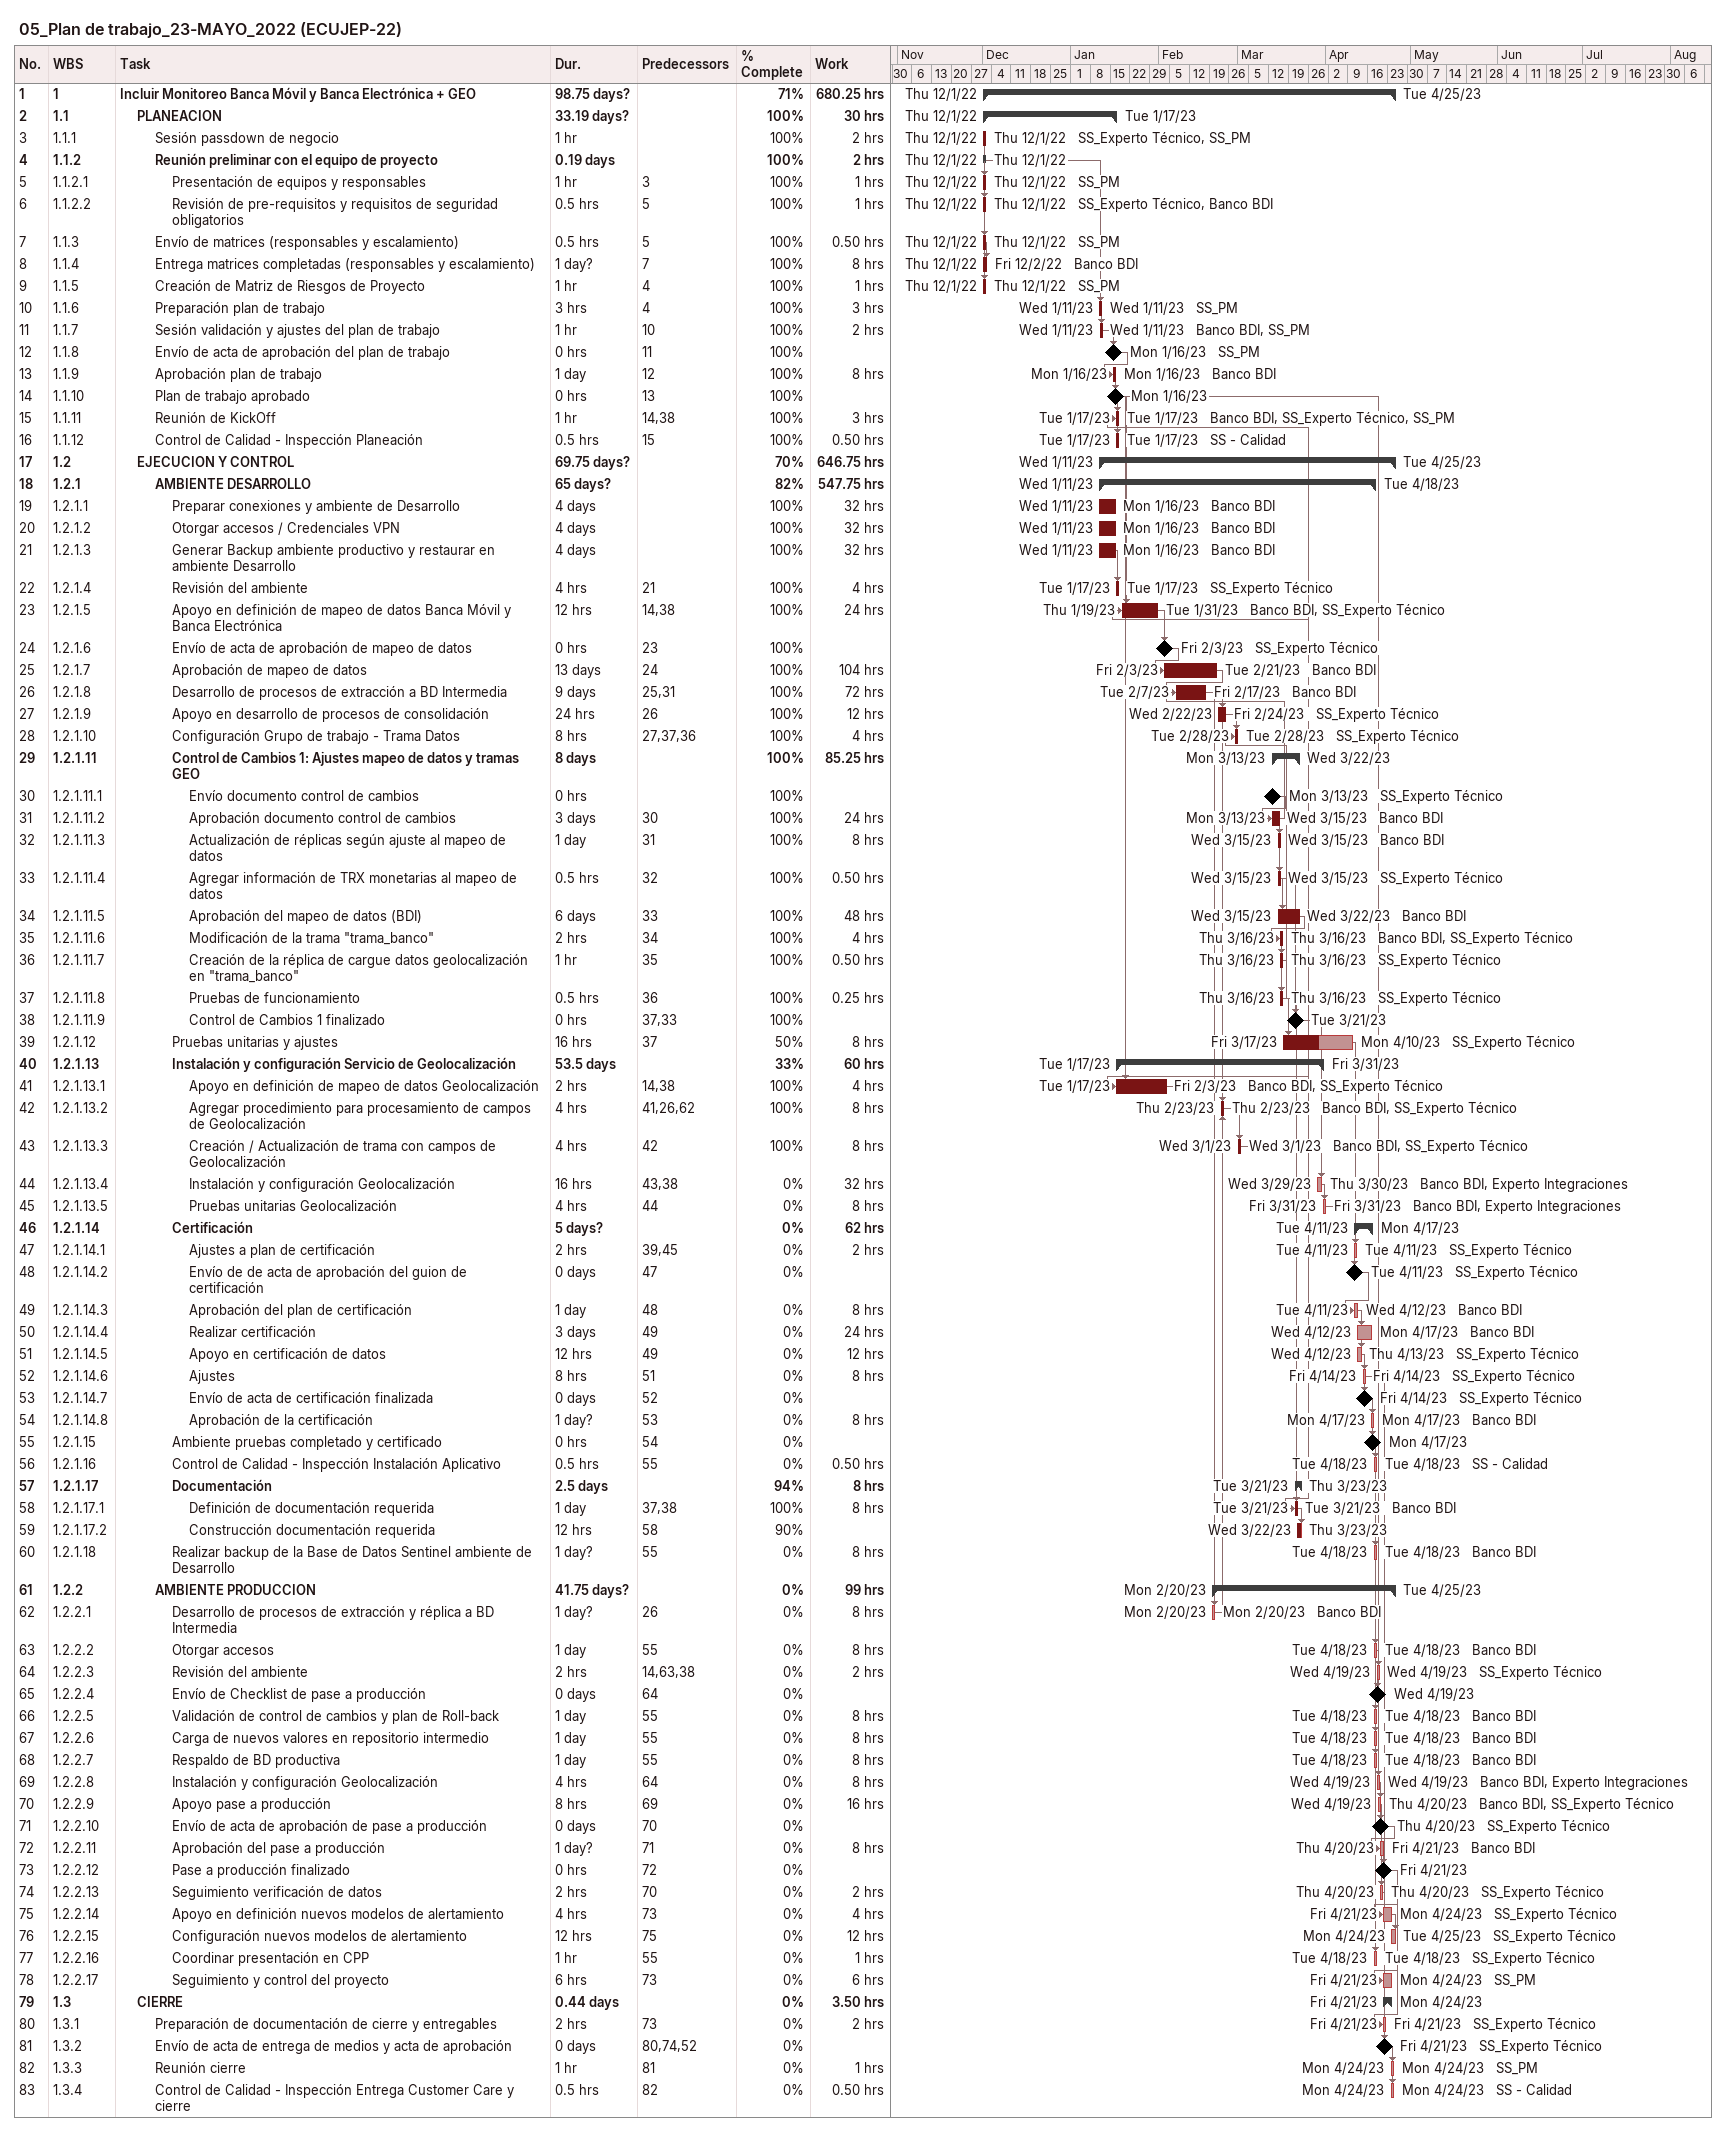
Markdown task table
05_Plan de trabajo_23-MAYO_2022 (ECUJEP-22)

| ID | WBS | Task | Duration | Start | Finish | Predecessors | Resources | % complete | Work (h) |
|---|---|---|---|---|---|---|---|---|---|
| 1 | 1 | **Incluir Monitoreo Banca Móvil y Banca Electrónica + GEO** | 98.75d? | 2022-12-01 | 2023-04-25 |  |  | 71 | 680.25 |
| 2 | 1.1 | **PLANEACION** | 33.19d? | 2022-12-01 | 2023-01-17 |  |  | 100 | 30 |
| 3 | 1.1.1 | Sesión passdown de negocio | 1h | 2022-12-01 | 2022-12-01 |  | SS_Experto Técnico, SS_PM | 100 | 2 |
| 4 | 1.1.2 | **Reunión preliminar con el equipo de proyecto** | 0.19d | 2022-12-01 | 2022-12-01 |  |  | 100 | 2 |
| 5 | 1.1.2.1 | Presentación de equipos y responsables | 1h | 2022-12-01 | 2022-12-01 | 3 | SS_PM | 100 | 1 |
| 6 | 1.1.2.2 | Revisión de pre-requisitos y requisitos de seguridad obligatorios | 0.5h | 2022-12-01 | 2022-12-01 | 5 | SS_Experto Técnico, Banco BDI | 100 | 1 |
| 7 | 1.1.3 | Envío de matrices (responsables y escalamiento) | 0.5h | 2022-12-01 | 2022-12-01 | 5 | SS_PM | 100 | 0.50 |
| 8 | 1.1.4 | Entrega matrices completadas (responsables y escalamiento) | 1d? | 2022-12-01 | 2022-12-02 | 7 | Banco BDI | 100 | 8 |
| 9 | 1.1.5 | Creación de Matriz de Riesgos de Proyecto | 1h | 2022-12-01 | 2022-12-01 | 4 | SS_PM | 100 | 1 |
| 10 | 1.1.6 | Preparación plan de trabajo | 3h | 2023-01-11 | 2023-01-11 | 4 | SS_PM | 100 | 3 |
| 11 | 1.1.7 | Sesión validación y ajustes del plan de trabajo | 1h | 2023-01-11 | 2023-01-11 | 10 | Banco BDI, SS_PM | 100 | 2 |
| 12 | 1.1.8 | Envío de acta de aprobación del plan de trabajo | 0h | 2023-01-16 | 2023-01-16 | 11 | SS_PM | 100 |  |
| 13 | 1.1.9 | Aprobación plan de trabajo | 1d | 2023-01-16 | 2023-01-16 | 12 | Banco BDI | 100 | 8 |
| 14 | 1.1.10 | Plan de trabajo aprobado | 0h | 2023-01-16 | 2023-01-16 | 13 |  | 100 |  |
| 15 | 1.1.11 | Reunión de KickOff | 1h | 2023-01-17 | 2023-01-17 | 14, 38 | Banco BDI, SS_Experto Técnico, SS_PM | 100 | 3 |
| 16 | 1.1.12 | Control de Calidad - Inspección Planeación | 0.5h | 2023-01-17 | 2023-01-17 | 15 | SS - Calidad | 100 | 0.50 |
| 17 | 1.2 | **EJECUCION Y CONTROL** | 69.75d? | 2023-01-11 | 2023-04-25 |  |  | 70 | 646.75 |
| 18 | 1.2.1 | **AMBIENTE DESARROLLO** | 65d? | 2023-01-11 | 2023-04-18 |  |  | 82 | 547.75 |
| 19 | 1.2.1.1 | Preparar conexiones y ambiente de Desarrollo | 4d | 2023-01-11 | 2023-01-16 |  | Banco BDI | 100 | 32 |
| 20 | 1.2.1.2 | Otorgar accesos / Credenciales VPN | 4d | 2023-01-11 | 2023-01-16 |  | Banco BDI | 100 | 32 |
| 21 | 1.2.1.3 | Generar Backup ambiente productivo y restaurar en ambiente Desarrollo | 4d | 2023-01-11 | 2023-01-16 |  | Banco BDI | 100 | 32 |
| 22 | 1.2.1.4 | Revisión del ambiente | 4h | 2023-01-17 | 2023-01-17 | 21 | SS_Experto Técnico | 100 | 4 |
| 23 | 1.2.1.5 | Apoyo en definición de mapeo de datos Banca Móvil y Banca Electrónica | 12h | 2023-01-19 | 2023-01-31 | 14, 38 | Banco BDI, SS_Experto Técnico | 100 | 24 |
| 24 | 1.2.1.6 | Envío de acta de aprobación de mapeo de datos | 0h | 2023-02-03 | 2023-02-03 | 23 | SS_Experto Técnico | 100 |  |
| 25 | 1.2.1.7 | Aprobación de mapeo de datos | 13d | 2023-02-03 | 2023-02-21 | 24 | Banco BDI | 100 | 104 |
| 26 | 1.2.1.8 | Desarrollo de procesos de extracción a BD Intermedia | 9d | 2023-02-07 | 2023-02-17 | 25, 31 | Banco BDI | 100 | 72 |
| 27 | 1.2.1.9 | Apoyo en desarrollo de procesos de consolidación | 24h | 2023-02-22 | 2023-02-24 | 26 | SS_Experto Técnico | 100 | 12 |
| 28 | 1.2.1.10 | Configuración Grupo de trabajo - Trama Datos | 8h | 2023-02-28 | 2023-02-28 | 27, 37, 36 | SS_Experto Técnico | 100 | 4 |
| 29 | 1.2.1.11 | **Control de Cambios 1: Ajustes mapeo de datos y tramas GEO** | 8d | 2023-03-13 | 2023-03-22 |  |  | 100 | 85.25 |
| 30 | 1.2.1.11.1 | Envío documento control de cambios | 0h | 2023-03-13 | 2023-03-13 |  | SS_Experto Técnico | 100 |  |
| 31 | 1.2.1.11.2 | Aprobación documento control de cambios | 3d | 2023-03-13 | 2023-03-15 | 30 | Banco BDI | 100 | 24 |
| 32 | 1.2.1.11.3 | Actualización de réplicas según ajuste al mapeo de datos | 1d | 2023-03-15 | 2023-03-15 | 31 | Banco BDI | 100 | 8 |
| 33 | 1.2.1.11.4 | Agregar información de TRX monetarias al mapeo de datos | 0.5h | 2023-03-15 | 2023-03-15 | 32 | SS_Experto Técnico | 100 | 0.50 |
| 34 | 1.2.1.11.5 | Aprobación del mapeo de datos (BDI) | 6d | 2023-03-15 | 2023-03-22 | 33 | Banco BDI | 100 | 48 |
| 35 | 1.2.1.11.6 | Modificación de la trama "trama_banco" | 2h | 2023-03-16 | 2023-03-16 | 34 | Banco BDI, SS_Experto Técnico | 100 | 4 |
| 36 | 1.2.1.11.7 | Creación de la réplica de cargue datos geolocalización en "trama_banco" | 1h | 2023-03-16 | 2023-03-16 | 35 | SS_Experto Técnico | 100 | 0.50 |
| 37 | 1.2.1.11.8 | Pruebas de funcionamiento | 0.5h | 2023-03-16 | 2023-03-16 | 36 | SS_Experto Técnico | 100 | 0.25 |
| 38 | 1.2.1.11.9 | Control de Cambios 1 finalizado | 0h | 2023-03-21 | 2023-03-21 | 37, 33 |  | 100 |  |
| 39 | 1.2.1.12 | Pruebas unitarias y ajustes | 16h | 2023-03-17 | 2023-04-10 | 37 | SS_Experto Técnico | 50 | 8 |
| 40 | 1.2.1.13 | **Instalación y configuración Servicio de Geolocalización** | 53.5d | 2023-01-17 | 2023-03-31 |  |  | 33 | 60 |
| 41 | 1.2.1.13.1 | Apoyo en definición de mapeo de datos Geolocalización | 2h | 2023-01-17 | 2023-02-03 | 14, 38 | Banco BDI, SS_Experto Técnico | 100 | 4 |
| 42 | 1.2.1.13.2 | Agregar procedimiento para procesamiento de campos de Geolocalización | 4h | 2023-02-23 | 2023-02-23 | 41, 26, 62 | Banco BDI, SS_Experto Técnico | 100 | 8 |
| 43 | 1.2.1.13.3 | Creación / Actualización de trama con campos de Geolocalización | 4h | 2023-03-01 | 2023-03-01 | 42 | Banco BDI, SS_Experto Técnico | 100 | 8 |
| 44 | 1.2.1.13.4 | Instalación y configuración Geolocalización | 16h | 2023-03-29 | 2023-03-30 | 43, 38 | Banco BDI, Experto Integraciones | 0 | 32 |
| 45 | 1.2.1.13.5 | Pruebas unitarias Geolocalización | 4h | 2023-03-31 | 2023-03-31 | 44 | Banco BDI, Experto Integraciones | 0 | 8 |
| 46 | 1.2.1.14 | **Certificación** | 5d? | 2023-04-11 | 2023-04-17 |  |  | 0 | 62 |
| 47 | 1.2.1.14.1 | Ajustes a plan de certificación | 2h | 2023-04-11 | 2023-04-11 | 39, 45 | SS_Experto Técnico | 0 | 2 |
| 48 | 1.2.1.14.2 | Envío de de acta de aprobación del guion de certificación | 0d | 2023-04-11 | 2023-04-11 | 47 | SS_Experto Técnico | 0 |  |
| 49 | 1.2.1.14.3 | Aprobación del plan de certificación | 1d | 2023-04-11 | 2023-04-12 | 48 | Banco BDI | 0 | 8 |
| 50 | 1.2.1.14.4 | Realizar certificación | 3d | 2023-04-12 | 2023-04-17 | 49 | Banco BDI | 0 | 24 |
| 51 | 1.2.1.14.5 | Apoyo en certificación de datos | 12h | 2023-04-12 | 2023-04-13 | 49 | SS_Experto Técnico | 0 | 12 |
| 52 | 1.2.1.14.6 | Ajustes | 8h | 2023-04-14 | 2023-04-14 | 51 | SS_Experto Técnico | 0 | 8 |
| 53 | 1.2.1.14.7 | Envío de acta de certificación finalizada | 0d | 2023-04-14 | 2023-04-14 | 52 | SS_Experto Técnico | 0 |  |
| 54 | 1.2.1.14.8 | Aprobación de la certificación | 1d? | 2023-04-17 | 2023-04-17 | 53 | Banco BDI | 0 | 8 |
| 55 | 1.2.1.15 | Ambiente pruebas completado y certificado | 0h | 2023-04-17 | 2023-04-17 | 54 |  | 0 |  |
| 56 | 1.2.1.16 | Control de Calidad - Inspección Instalación Aplicativo | 0.5h | 2023-04-18 | 2023-04-18 | 55 | SS - Calidad | 0 | 0.50 |
| 57 | 1.2.1.17 | **Documentación** | 2.5d | 2023-03-21 | 2023-03-23 |  |  | 94 | 8 |
| 58 | 1.2.1.17.1 | Definición de documentación requerida | 1d | 2023-03-21 | 2023-03-21 | 37, 38 | Banco BDI | 100 | 8 |
| 59 | 1.2.1.17.2 | Construcción documentación requerida | 12h | 2023-03-22 | 2023-03-23 | 58 |  | 90 |  |
| 60 | 1.2.1.18 | Realizar backup de la Base de Datos Sentinel ambiente de Desarrollo | 1d? | 2023-04-18 | 2023-04-18 | 55 | Banco BDI | 0 | 8 |
| 61 | 1.2.2 | **AMBIENTE PRODUCCION** | 41.75d? | 2023-02-20 | 2023-04-25 |  |  | 0 | 99 |
| 62 | 1.2.2.1 | Desarrollo de procesos de extracción y réplica a BD Intermedia | 1d? | 2023-02-20 | 2023-02-20 | 26 | Banco BDI | 0 | 8 |
| 63 | 1.2.2.2 | Otorgar accesos | 1d | 2023-04-18 | 2023-04-18 | 55 | Banco BDI | 0 | 8 |
| 64 | 1.2.2.3 | Revisión del ambiente | 2h | 2023-04-19 | 2023-04-19 | 14, 63, 38 | SS_Experto Técnico | 0 | 2 |
| 65 | 1.2.2.4 | Envío de Checklist de pase a producción | 0d | 2023-04-19 | 2023-04-19 | 64 |  | 0 |  |
| 66 | 1.2.2.5 | Validación de control de cambios y plan de Roll-back | 1d | 2023-04-18 | 2023-04-18 | 55 | Banco BDI | 0 | 8 |
| 67 | 1.2.2.6 | Carga de nuevos valores en repositorio intermedio | 1d | 2023-04-18 | 2023-04-18 | 55 | Banco BDI | 0 | 8 |
| 68 | 1.2.2.7 | Respaldo de BD productiva | 1d | 2023-04-18 | 2023-04-18 | 55 | Banco BDI | 0 | 8 |
| 69 | 1.2.2.8 | Instalación y configuración Geolocalización | 4h | 2023-04-19 | 2023-04-19 | 64 | Banco BDI, Experto Integraciones | 0 | 8 |
| 70 | 1.2.2.9 | Apoyo pase a producción | 8h | 2023-04-19 | 2023-04-20 | 69 | Banco BDI, SS_Experto Técnico | 0 | 16 |
| 71 | 1.2.2.10 | Envío de acta de aprobación de pase a producción | 0d | 2023-04-20 | 2023-04-20 | 70 | SS_Experto Técnico | 0 |  |
| 72 | 1.2.2.11 | Aprobación del pase a producción | 1d? | 2023-04-20 | 2023-04-21 | 71 | Banco BDI | 0 | 8 |
| 73 | 1.2.2.12 | Pase a producción finalizado | 0h | 2023-04-21 | 2023-04-21 | 72 |  | 0 |  |
| 74 | 1.2.2.13 | Seguimiento verificación de datos | 2h | 2023-04-20 | 2023-04-20 | 70 | SS_Experto Técnico | 0 | 2 |
| 75 | 1.2.2.14 | Apoyo en definición nuevos modelos de alertamiento | 4h | 2023-04-21 | 2023-04-24 | 73 | SS_Experto Técnico | 0 | 4 |
| 76 | 1.2.2.15 | Configuración nuevos modelos de alertamiento | 12h | 2023-04-24 | 2023-04-25 | 75 | SS_Experto Técnico | 0 | 12 |
| 77 | 1.2.2.16 | Coordinar presentación en CPP | 1h | 2023-04-18 | 2023-04-18 | 55 | SS_Experto Técnico | 0 | 1 |
| 78 | 1.2.2.17 | Seguimiento y control del proyecto | 6h | 2023-04-21 | 2023-04-24 | 73 | SS_PM | 0 | 6 |
| 79 | 1.3 | **CIERRE** | 0.44d | 2023-04-21 | 2023-04-24 |  |  | 0 | 3.50 |
| 80 | 1.3.1 | Preparación de documentación de cierre y entregables | 2h | 2023-04-21 | 2023-04-21 | 73 | SS_Experto Técnico | 0 | 2 |
| 81 | 1.3.2 | Envío de acta de entrega de medios y acta de aprobación | 0d | 2023-04-21 | 2023-04-21 | 80, 74, 52 | SS_Experto Técnico | 0 |  |
| 82 | 1.3.3 | Reunión cierre | 1h | 2023-04-24 | 2023-04-24 | 81 | SS_PM | 0 | 1 |
| 83 | 1.3.4 | Control de Calidad - Inspección Entrega Customer Care y cierre | 0.5h | 2023-04-24 | 2023-04-24 | 82 | SS - Calidad | 0 | 0.50 |
